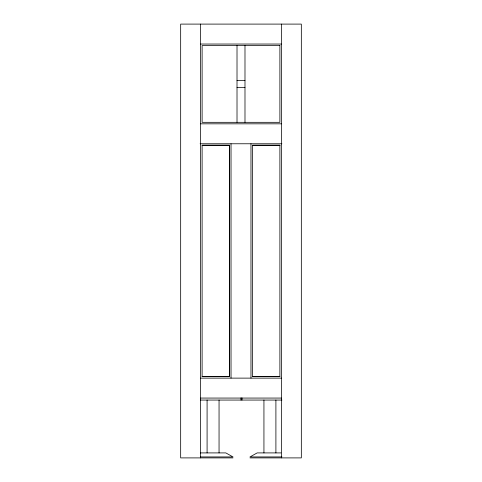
<?xml version="1.0" encoding="UTF-8"?>
<svg xmlns="http://www.w3.org/2000/svg" width="482" height="482" viewBox="0 0 482 482"><rect width="100%" height="100%" fill="white"/><g stroke="black" fill="none" stroke-linecap="round" stroke-linejoin="round"><path stroke-width="0.72" d="M200.614 44.043L281.386 44.043M237.011 80.446L244.989 80.446M237.011 87.423L244.989 87.423M200.614 123.826L281.386 123.826M200.114 143.769L281.886 143.769M202.109 145.263L229.534 145.263M252.466 145.263L279.891 145.263M202.109 376.593L229.534 376.593M252.466 376.593L279.891 376.593M200.614 378.123L281.386 378.123M200.614 398.066L281.386 398.066M200.313 400.06L281.934 400.06M200.307 452.911L225.829 452.911L233.017 456.936L200.343 456.936M280.97 452.911L257.159 452.911L249.977 456.936L281.958 456.936M233.017 457.9L180.666 457.9L180.666 24.1L301.334 24.1L301.334 457.9L249.977 457.9M281.386 24.1L281.386 457.9M275.903 400.06L275.903 452.911M263.937 400.06L263.937 452.911M250.971 143.769L250.971 378.123M244.989 45.543L244.989 122.326M241.988 397.861L241.988 400.06M241 397.861L241 400.06M237.011 45.543L237.011 122.326M231.029 143.769L231.029 378.123M229.498 145.263L229.498 376.623M219.051 400.06L219.051 452.911M207.085 400.06L207.085 452.911M200.614 24.1L200.614 457.9M279.891 45.543L202.109 45.543L202.109 122.326L279.891 122.326L279.891 45.543M229.534 145.233L202.109 145.233L202.109 376.623L229.534 376.623L229.534 145.233M279.891 145.233L252.466 145.233L252.466 376.623L279.891 376.623L279.891 145.233"/></g></svg>
